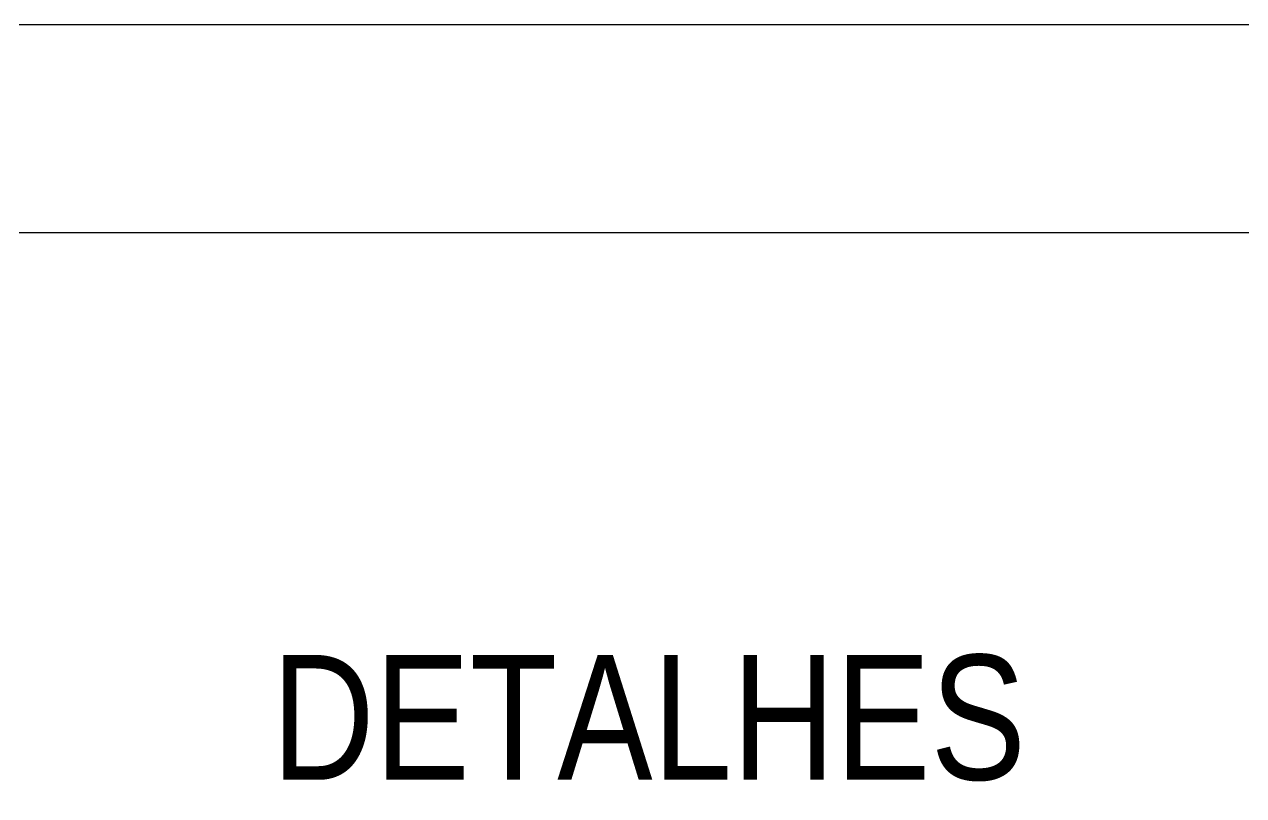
# Model space of a CAD drawing. Header units: millimetres. Extents: x -63251 to 507826, y 5339 to 217512.
# Drawn here: x 183490 to 189352, y 92505 to 96213 of the extents above; entities that cross this region are included whole.
import ezdxf
from ezdxf import colors
from ezdxf.entities.mleader import LeaderData, LeaderLine
from ezdxf.math import Vec2, Vec3

# ---------------------------------------------------------------- set-up
doc = ezdxf.new("R2010")
doc.units = ezdxf.units.MM
for name, color, linetype in [('COTAS', 9, 'Continuous'), ('MARCENARIA . M', 4, 'Continuous'), ('TEXTO', 105, 'Continuous')]:
    doc.layers.add(name, color=color, linetype=linetype)
doc.styles.add('1-1', font='arial.ttf', dxfattribs={"height": 0.2})
doc.styles.add('TITULO', font='swissck.ttf')

msp = doc.modelspace()

# ---------------------------------------------------------------- linework, layer by layer
at = {"layer": 'MARCENARIA . M', "color": 3}
msp.add_line((173034.383, 95213.297), (196138.319, 95213.297), dxfattribs=at)
msp.add_lwpolyline([(196138.319, 96213.297), (196138.319, 77975.185), (173034.383, 77975.185), (173034.383, 96213.297)], close=True, dxfattribs=at)

# ---------------------------------------------------------------- texts
at = {"layer": 'TEXTO', "color": 1, "insert": (185390.804, 92573.287), "char_height": 600, "width": 2200.61002, "attachment_point": 7, "style": 'TITULO'}
msp.add_mtext('\\pxqc;{\\C2;DETALHES}', dxfattribs=at)

# ---------------------------------------------------------------- leaders
at = {"layer": 'COTAS'}
ml = msp.add_multileader_mtext('Standard', dxfattribs=at)
ml.set_content('SANGRIA COM REVESTIMENTO DE CASQUINHA 1.8mm', color=105, style='1-1')
ml.set_leader_properties(color=256, linetype='ByLayer', lineweight=-1)
ml.build(insert=Vec2(0, 0))
ml.multileader.update_dxf_attribs({"text_left_attachment_type": 2, "text_right_attachment_type": 2, "dogleg_length": 0.36, "arrow_head_size": 20, "scale": 200})
ctx = ml.context
ctx.base_point, ctx.scale, ctx.char_height, ctx.arrow_head_size, ctx.landing_gap_size, ctx.plane_origin = Vec3(143838.128, 93756.624), 200, 40, 20, 40, Vec3(144807.759, 92677.834)
ctx.left_attachment, ctx.right_attachment = 2, 2
notes = []
notes.append((ctx, [(0, (1, 1, 0), (144516.759, 93756.624), (-1, 0), 72, [(0, [(144807.759, 92862.834), (144807.759, 93756.624)], 0, [])])]))
ctx.mtext.insert, ctx.mtext.width, ctx.mtext.flow_direction = Vec3(143878.128, 93845.91), 587.95231, 5
ml = msp.add_multileader_mtext('Standard', dxfattribs=at)
ml.set_content('SANGRIA COM REVESTIMENTO DE CASQUINHA 1.8mm', color=105, style='1-1')
ml.set_leader_properties(color=256, linetype='ByLayer', lineweight=-1)
ml.build(insert=Vec2(0, 0))
ml.multileader.update_dxf_attribs({"text_left_attachment_type": 2, "text_right_attachment_type": 2, "dogleg_length": 0.36, "arrow_head_size": 20, "scale": 200})
ctx = ml.context
ctx.base_point, ctx.scale, ctx.char_height, ctx.arrow_head_size, ctx.landing_gap_size, ctx.plane_origin = Vec3(149075.171, 93756.624), 200, 40, 20, 40, Vec3(148691.729, 92677.834)
ctx.left_attachment, ctx.right_attachment = 2, 2
notes.append((ctx, [(0, (1, 1, 0), (149003.171, 93756.624), (1, 0), 72, [(0, [(148691.729, 92862.834), (148691.729, 93756.624)], 0, [])])]))
ctx.mtext.insert, ctx.mtext.width, ctx.mtext.flow_direction = Vec3(149115.171, 93845.91), 553.36784, 5
for ctx, leaders in notes:
    for number, flags, end, landing, length, lines in leaders:
        leader = LeaderData()
        leader.index, (leader.has_last_leader_line, leader.has_dogleg_vector, leader.attachment_direction) = number, flags
        leader.last_leader_point, leader.dogleg_vector, leader.dogleg_length = Vec3(end), Vec3(landing), length
        for number, points, colour, breaks in lines:
            line = LeaderLine()
            line.index, line.vertices, line.color, line.breaks = number, Vec3.list(points), colors.encode_raw_color(colour), breaks
            leader.lines.append(line)
        ctx.leaders.append(leader)

doc.saveas('drawing.dxf')
